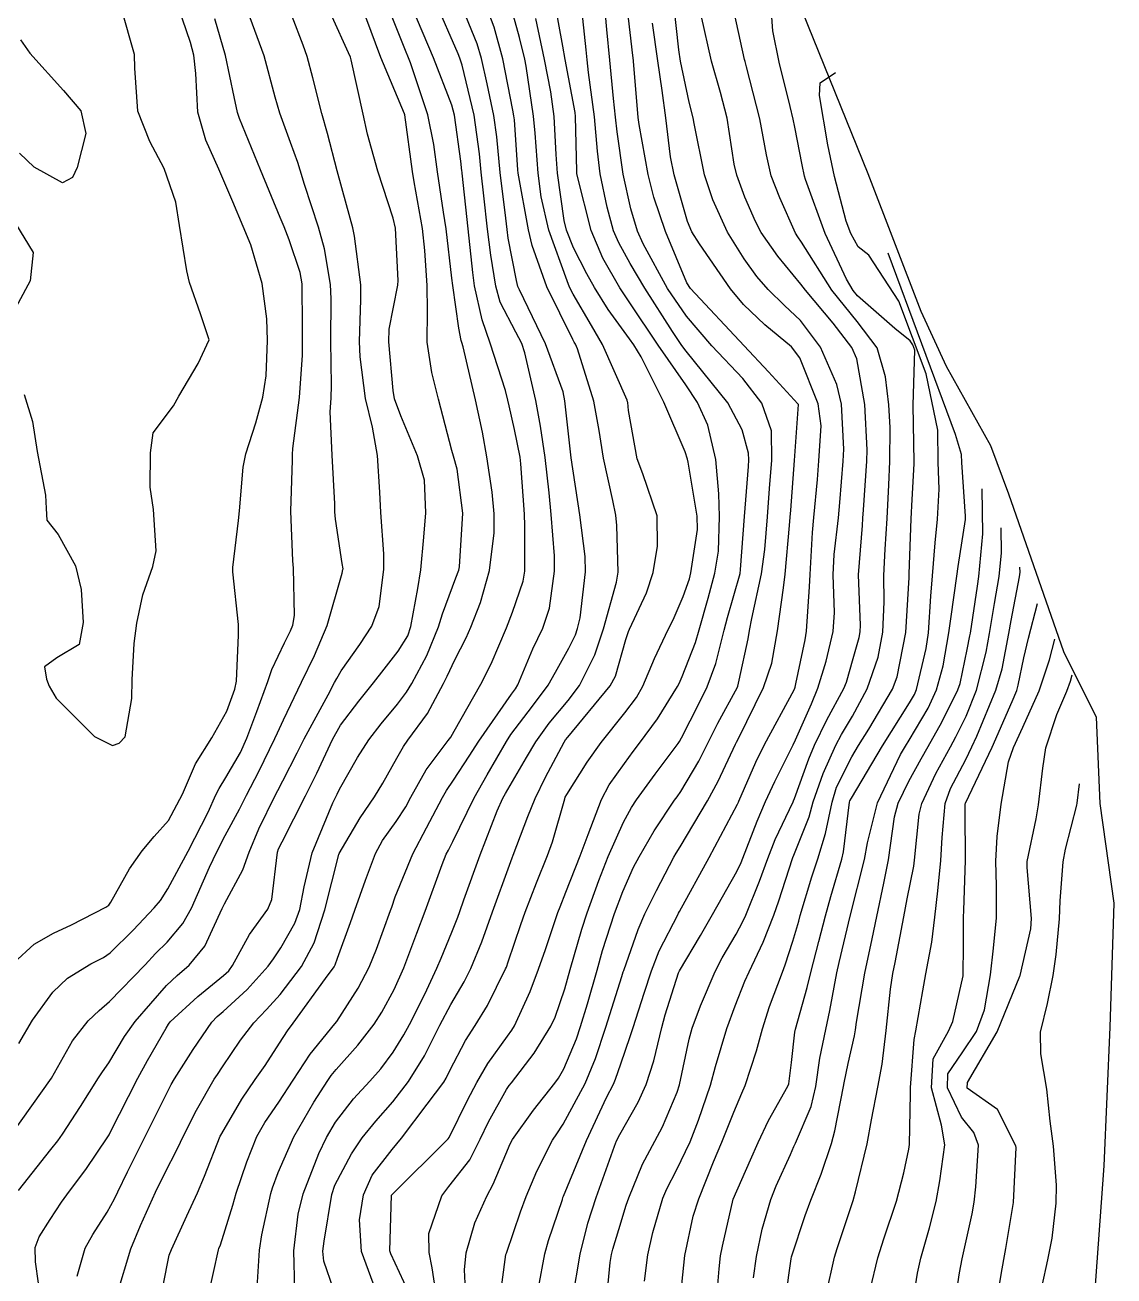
# Model space of a CAD drawing. Header units: metres. Extents: x 307586 to 320046, y 7427249 to 7434250.
# Drawn here: x 319609.24 to 319647.53, y 7427785.27 to 7427829.27 of the extents above; entities that cross this region are included whole.
import ezdxf

# ---------------------------------------------------------------- set-up
doc = ezdxf.new("R2010")
doc.units = ezdxf.units.M
doc.header["$MEASUREMENT"] = 0
for name, color, linetype in [('Area', 45, 'Continuous'), ('Curvas de Nivel 1m', 11, 'Continuous'), ('Curvas de Nivel 5m', 15, 'Continuous')]:
    doc.layers.add(name, color=color, linetype=linetype)

msp = doc.modelspace()

# ---------------------------------------------------------------- linework, layer by layer
at = {"layer": 'Area'}
msp.add_polyline3d([(319635.603, 7427832.135, 839.299), (319638.872, 7427824.052, 835.539), (319640.735, 7427819.207, 839.189), (319641.623, 7427817.268, 833.539), (319643.182, 7427814.476, 835.639), (319643.82, 7427812.78, 838.349), (319645.76, 7427807.233, 840.949), (319646.904, 7427804.925, 838.229), (319647.034, 7427801.885, 834.376), (319647.529, 7427798.389, 836.446), (319647.381, 7427794.028, 842.454), (319647.167, 7427789.143, 842.454), (319646.832, 7427784.463, 843.513), (319646.692, 7427782.812, 844.595), (319646.983, 7427777.854, 845.465), (319646.52, 7427771.998, 842.594), (319646.839, 7427764.172, 843.585), (319646.683, 7427761.267, 837.634), (319646.733, 7427753.46, 831.155), (319646.542, 7427741.915, 834.274), (319646.251, 7427727.187, 837.014), (319645.942, 7427720.443, 843.034), (319645.832, 7427704.07, 835.854)], dxfattribs=at)
at = {"layer": 'Curvas de Nivel 1m', "flags": 128}
for points, elevation in [([(319632.257, 7427784.17), (319632.436, 7427785.995), (319632.734, 7427787.381), (319632.927, 7427787.988), (319633.447, 7427789.281), (319633.743, 7427789.976), (319634.164, 7427791.035), (319634.441, 7427791.697), (319634.562, 7427791.966), (319634.964, 7427793.19), (319635.167, 7427793.96), (319635.417, 7427794.752), (319635.869, 7427795.954), (319635.966, 7427796.214), (319636.239, 7427797.048), (319636.443, 7427797.755), (319636.496, 7427797.948), (319636.902, 7427799.309), (319637.113, 7427799.942), (319637.386, 7427800.835), (319637.615, 7427801.937), (319637.778, 7427802.458), (319638.317, 7427803.525), (319638.551, 7427803.927), (319638.909, 7427804.501), (319639.737, 7427805.909), (319639.91, 7427806.346), (319640.207, 7427807.902), (319640.328, 7427809.836), (319640.33, 7427809.901), (319640.33, 7427809.964), (319640.397, 7427811.9), (319640.43, 7427812.585), (319640.503, 7427813.839), (319640.502, 7427813.899), (319640.463, 7427815.9), (319640.525, 7427817.833), (319640.454, 7427818.023), (319640.367, 7427818.161), (319639.819, 7427818.591), (319638.511, 7427819.749), (319638.358, 7427819.932), (319638.12, 7427820.332), (319637.378, 7427821.942), (319636.68, 7427823.831), (319636.647, 7427823.949), (319636.567, 7427824.354), (319636.302, 7427825.676), (319636.245, 7427825.955), (319636.139, 7427826.408), (319635.753, 7427827.963), (319635.531, 7427829.059), (319635.442, 7427830.369)], 823), ([(319608.841, 7427796.281), (319609.561, 7427796.943), (319610.239, 7427797.324), (319610.875, 7427797.622), (319612.085, 7427798.242), (319612.181, 7427798.314), (319612.255, 7427798.423), (319612.914, 7427799.586), (319613.355, 7427800.229), (319613.775, 7427800.728), (319614.284, 7427801.288), (319614.775, 7427802.213), (319615.23, 7427803.286), (319615.808, 7427804.198), (319616.332, 7427805.136), (319616.616, 7427805.911), (319616.669, 7427806.187), (319616.741, 7427807.812), (319616.742, 7427808.186), (319616.543, 7427810.037), (319616.541, 7427810.189), (319616.749, 7427811.847), (319616.78, 7427812.186), (319616.905, 7427813.716), (319617.002, 7427814.184), (319617.354, 7427815.281), (319617.597, 7427816.179), (319617.721, 7427816.931), (319617.769, 7427818.177), (319617.737, 7427818.941), (319617.575, 7427820.179), (319617.176, 7427821.534), (319616.912, 7427822.186), (319616.546, 7427823.053), (319616.049, 7427824.198), (319615.592, 7427825.224), (319615.309, 7427826.209), (319615.247, 7427827.567), (319615.174, 7427828.212), (319615.053, 7427828.649), (319614.63, 7427829.883)], 802), ([(319609.202, 7427816.279), (319609.498, 7427815.319), (319609.666, 7427814.272), (319609.959, 7427812.728), (319609.978, 7427812.267), (319609.999, 7427811.856), (319610.404, 7427811.348), (319611.013, 7427810.254), (319611.217, 7427809.419), (319611.282, 7427808.251), (319611.137, 7427807.476), (319610.354, 7427807.011), (319609.922, 7427806.694), (319609.994, 7427806.265), (319610.088, 7427806.011), (319610.336, 7427805.592), (319611.685, 7427804.246), (319612.318, 7427803.933), (319612.551, 7427804.006), (319612.755, 7427804.236), (319612.993, 7427805.577), (319613.002, 7427806.233), (319613.08, 7427807.515), (319613.167, 7427808.232), (319613.382, 7427809.231), (319613.728, 7427810.227), (319613.85, 7427810.774), (319613.753, 7427812.227), (319613.641, 7427813.012), (319613.655, 7427814.228), (319613.748, 7427814.929), (319614.459, 7427815.87), (319614.647, 7427816.217), (319615.326, 7427817.362), (319615.718, 7427818.202), (319615.408, 7427819.112), (319615.022, 7427820.212), (319614.926, 7427820.623), (319614.672, 7427822.218), (319614.545, 7427823.042), (319614.128, 7427824.224), (319613.627, 7427825.175), (319613.203, 7427826.234), (319613.095, 7427827.746), (319613.09, 7427828.235), (319612.629, 7427829.842)], 801), ([(319612.481, 7427784.628), (319612.964, 7427786.227), (319613.294, 7427787.043), (319613.823, 7427788.215), (319614.139, 7427788.859), (319614.601, 7427789.752), (319614.814, 7427790.203), (319615.263, 7427791.098), (319615.894, 7427792.193), (319616.003, 7427792.364), (319616.18, 7427792.633), (319616.811, 7427793.567), (319617.289, 7427794.179), (319617.734, 7427794.648), (319618.213, 7427795.177), (319618.954, 7427796.159), (319619.401, 7427796.987), (319619.776, 7427798.147), (319620.272, 7427800.096), (319620.282, 7427800.131), (319621.028, 7427801.39), (319621.521, 7427802.128), (319621.821, 7427802.604), (319622.313, 7427803.482), (319622.544, 7427803.894), (319622.701, 7427804.116), (319623.386, 7427805.056), (319623.956, 7427806.104), (319624.082, 7427806.367), (319624.356, 7427806.94), (319624.75, 7427807.711), (319624.918, 7427808.092), (319625.249, 7427808.955), (319625.57, 7427810.082), (319625.732, 7427811.406), (319625.733, 7427812.08), (319625.663, 7427812.842), (319625.481, 7427814.084), (319625.319, 7427814.954), (319625.079, 7427816.091), (319624.641, 7427817.947), (319624.594, 7427818.098), (319624.573, 7427818.178), (319624.498, 7427818.611), (319624.281, 7427820.102), (319624.248, 7427820.371), (319624.043, 7427822.105), (319623.958, 7427822.689), (319623.743, 7427824.108), (319623.614, 7427825.068), (319623.4, 7427826.112), (319622.79, 7427827.938), (319622.719, 7427828.119), (319622.615, 7427828.367), (319621.916, 7427830.127)], 808), ([(319614.09, 7427784.941), (319614.309, 7427786), (319614.383, 7427786.207), (319614.932, 7427787.391), (319615.297, 7427788.198), (319615.55, 7427788.785), (319616.105, 7427790.19), (319616.119, 7427790.225), (319616.154, 7427790.286), (319616.858, 7427791.491), (319617.326, 7427792.178), (319617.678, 7427792.677), (319618.192, 7427793.466), (319618.472, 7427793.892), (319618.662, 7427794.163), (319619.802, 7427795.73), (319620.106, 7427796.142), (319620.147, 7427796.218), (319620.228, 7427796.455), (319620.683, 7427797.699), (319620.837, 7427798.134), (319621.205, 7427799.189), (319621.56, 7427800.127), (319621.812, 7427800.591), (319622.284, 7427801.258), (319622.63, 7427801.776), (319622.81, 7427802.115), (319623.343, 7427803.074), (319624.122, 7427804.102), (319624.205, 7427804.22), (319624.326, 7427804.437), (319625.262, 7427806.086), (319625.631, 7427806.804), (319626.17, 7427808.073), (319626.378, 7427808.62), (319626.752, 7427809.704), (319626.809, 7427810.066), (319626.815, 7427811.659), (319626.796, 7427812.066), (319626.676, 7427813.831), (319626.648, 7427814.068), (319626.453, 7427815.044), (319626.261, 7427815.873), (319626.213, 7427816.074), (319626.133, 7427816.41), (319625.59, 7427818.084), (319625.31, 7427818.897), (319625.048, 7427820.092), (319624.984, 7427820.559), (319624.82, 7427822.096), (319624.609, 7427824.053), (319624.605, 7427824.099), (319624.6, 7427824.136), (319624.567, 7427824.482), (319624.338, 7427826.102), (319624.245, 7427826.446), (319623.597, 7427828.11), (319622.838, 7427829.911)], 809), ([(319617.399, 7427784.868), (319617.486, 7427786.176), (319617.568, 7427786.718), (319617.879, 7427788.173), (319617.936, 7427788.371), (319618.14, 7427788.91), (319618.693, 7427790.162), (319619.395, 7427791.381), (319619.881, 7427792.144), (319619.999, 7427792.319), (319620.179, 7427792.534), (319620.941, 7427793.384), (319621.517, 7427794.127), (319621.784, 7427794.548), (319622.215, 7427795.347), (319622.555, 7427796.115), (319623.018, 7427797.332), (319623.305, 7427798.104), (319623.908, 7427799.742), (319624.052, 7427800.102), (319624.124, 7427800.251), (319624.277, 7427800.551), (319625.033, 7427802.089), (319625.485, 7427802.903), (319626.164, 7427804.072), (319626.325, 7427804.32), (319627.084, 7427805.314), (319627.632, 7427806.057), (319627.897, 7427806.507), (319628.363, 7427807.357), (319628.592, 7427807.825), (319628.67, 7427808.046), (319628.755, 7427808.422), (319628.942, 7427810.042), (319628.936, 7427810.579), (319628.746, 7427812.045), (319628.443, 7427814.05), (319628.225, 7427816.052), (319628.158, 7427816.363), (319627.545, 7427818.059), (319626.621, 7427819.96), (319626.567, 7427820.069), (319626.515, 7427820.28), (319626.232, 7427821.777), (319626.192, 7427822.075), (319626.143, 7427822.472), (319625.944, 7427824.079), (319625.826, 7427825.331), (319625.725, 7427826.083), (319625.484, 7427827.203), (319625.29, 7427828.09), (319625.137, 7427828.611), (319624.63, 7427829.835)], 811), ([(319618.73, 7427784.801), (319618.696, 7427786.161), (319618.839, 7427787.443), (319619.019, 7427788.157), (319619.573, 7427789.574), (319619.843, 7427790.145), (319620.158, 7427790.676), (319620.794, 7427791.506), (319621.358, 7427792.128), (319621.745, 7427792.558), (319622.188, 7427793.148), (319622.563, 7427793.749), (319622.755, 7427794.112), (319623.291, 7427795.181), (319623.722, 7427796.098), (319623.871, 7427796.453), (319624.242, 7427797.368), (319624.452, 7427797.886), (319624.528, 7427798.087), (319624.673, 7427798.502), (319625.241, 7427800.085), (319625.838, 7427801.627), (319626.042, 7427802.074), (319626.132, 7427802.236), (319626.3, 7427802.525), (319626.869, 7427803.51), (319627.197, 7427804.061), (319627.669, 7427804.717), (319628.338, 7427805.514), (319628.73, 7427806.044), (319629.272, 7427807.123), (319629.574, 7427808.032), (319630.041, 7427809.677), (319630.09, 7427810.025), (319630.046, 7427811.662), (319630.01, 7427812.026), (319629.906, 7427812.542), (319629.574, 7427814.033), (319629.429, 7427815.012), (319629.244, 7427816.038), (319628.66, 7427817.878), (319628.589, 7427818.049), (319628.553, 7427818.109), (319628.495, 7427818.212), (319627.591, 7427820.059), (319627.074, 7427821.518), (319626.94, 7427822.066), (319626.573, 7427824.06), (319626.564, 7427824.176), (319626.445, 7427825.935), (319626.428, 7427826.072), (319626.389, 7427826.27), (319626.034, 7427828.079), (319625.731, 7427829.191), (319625.389, 7427830.089)], 812), ([(319620.09, 7427784.807), (319619.749, 7427785.795), (319619.714, 7427786.146), (319619.754, 7427786.499), (319620.028, 7427788.142), (319620.136, 7427788.468), (319620.713, 7427789.569), (319621.097, 7427790.131), (319621.572, 7427790.712), (319622.166, 7427791.394), (319622.728, 7427792.112), (319623.281, 7427793.009), (319623.827, 7427794.096), (319624.21, 7427794.819), (319624.684, 7427795.62), (319624.919, 7427796.083), (319625.296, 7427797.021), (319625.68, 7427798.076), (319626.269, 7427799.719), (319626.366, 7427799.975), (319626.403, 7427800.069), (319626.919, 7427801.431), (319627.173, 7427802.061), (319627.544, 7427802.818), (319628.191, 7427804.051), (319628.243, 7427804.132), (319628.325, 7427804.228), (319629.813, 7427806.028), (319630, 7427806.373), (319630.367, 7427807.654), (319630.457, 7427807.934), (319630.493, 7427808.019), (319631.096, 7427809.303), (319631.325, 7427810.011), (319631.476, 7427810.936), (319631.47, 7427812.009), (319630.968, 7427813.482), (319630.766, 7427814.017), (319630.46, 7427815.713), (319630.434, 7427815.992), (319630.428, 7427816.021), (319630.412, 7427816.073), (319629.542, 7427818.034), (319629.162, 7427818.702), (319628.51, 7427819.798), (319628.386, 7427820.051), (319628.299, 7427820.269), (319627.658, 7427822.059), (319627.383, 7427823.229), (319627.279, 7427824.063), (319627.171, 7427825.47), (319627.12, 7427826.065), (319626.857, 7427827.82), (319626.809, 7427828.068), (319626.621, 7427828.831), (319626.355, 7427829.798)], 813), ([(319623.774, 7427784.095), (319623.558, 7427785.558), (319623.445, 7427786.1), (319623.442, 7427786.771), (319623.896, 7427788.094), (319624.136, 7427788.421), (319624.874, 7427789.355), (319625.248, 7427790.079), (319625.537, 7427790.698), (319626.171, 7427791.831), (319626.267, 7427791.974), (319626.34, 7427792.068), (319627.144, 7427793.105), (319627.73, 7427794.055), (319627.88, 7427794.38), (319628.216, 7427795.376), (319628.411, 7427796.047), (319628.814, 7427797.472), (319629, 7427798.039), (319629.414, 7427799.183), (319629.747, 7427800.028), (319630.285, 7427801.232), (319630.56, 7427801.748), (319630.74, 7427802.016), (319631.396, 7427802.92), (319632.201, 7427804.001), (319632.253, 7427804.072), (319632.325, 7427804.199), (319632.935, 7427805.396), (319633.229, 7427805.991), (319633.531, 7427806.813), (319633.824, 7427807.985), (319633.935, 7427808.427), (319634.382, 7427809.98), (319634.394, 7427810.116), (319634.539, 7427811.978), (319634.675, 7427813.741), (319634.692, 7427813.976), (319634.679, 7427814.21), (319634.453, 7427815.031), (319633.954, 7427815.985), (319632.49, 7427817.796), (319632.336, 7427818.002), (319632.01, 7427818.492), (319631.035, 7427820.015), (319630.522, 7427820.884), (319630.113, 7427821.61), (319629.931, 7427822.029), (319629.712, 7427822.866), (319629.465, 7427824.036), (319629.364, 7427824.831), (319629.261, 7427826.04), (319629.055, 7427827.595), (319629, 7427828.044), (319628.964, 7427828.393), (319628.792, 7427830.048)], 816), ([(319624.76, 7427784.083), (319624.695, 7427785.486), (319624.747, 7427786.084), (319625.058, 7427787.142), (319625.479, 7427788.077), (319625.705, 7427788.506), (319626.148, 7427789.551), (319626.296, 7427789.924), (319626.374, 7427790.068), (319627.116, 7427791.108), (319627.87, 7427792.053), (319627.998, 7427792.229), (319628.181, 7427792.557), (319628.626, 7427793.614), (319628.774, 7427794.041), (319629.015, 7427794.842), (319629.351, 7427796.033), (319629.549, 7427796.714), (319629.97, 7427798.024), (319630.261, 7427798.796), (319630.638, 7427799.647), (319630.829, 7427800.014), (319631.365, 7427800.926), (319632.081, 7427802.002), (319632.17, 7427802.126), (319632.298, 7427802.312), (319632.927, 7427803.377), (319633.239, 7427803.991), (319633.603, 7427804.715), (319634.286, 7427805.981), (319634.304, 7427806.02), (319634.347, 7427806.226), (319634.665, 7427807.679), (319634.718, 7427807.975), (319634.8, 7427808.396), (319635.139, 7427809.969), (319635.256, 7427810.822), (319635.344, 7427811.966), (319635.422, 7427812.971), (319635.496, 7427813.964), (319635.486, 7427814.997), (319635.149, 7427815.97), (319634.476, 7427816.832), (319633.393, 7427817.991), (319632.503, 7427819.024), (319631.832, 7427820.007), (319630.976, 7427821.568), (319630.779, 7427822.018), (319630.545, 7427822.8), (319630.272, 7427824.024), (319630.059, 7427825.509), (319630.003, 7427826.029), (319629.935, 7427826.687), (319629.804, 7427828.032), (319629.698, 7427829.108), (319629.612, 7427830.035)], 817), ([(319625.907, 7427784.249), (319626.099, 7427785.67), (319626.148, 7427786.024), (319626.163, 7427786.069), (319626.662, 7427787.527), (319626.857, 7427788.063), (319627.239, 7427788.962), (319627.791, 7427790.054), (319627.935, 7427790.273), (319628.159, 7427790.612), (319628.929, 7427792.039), (319629.3, 7427792.919), (319629.667, 7427794.028), (319630.221, 7427795.809), (319630.275, 7427795.967), (319630.29, 7427796.019), (319630.796, 7427797.463), (319631.033, 7427798.012), (319631.441, 7427798.828), (319632.055, 7427800.002), (319632.135, 7427800.141), (319632.277, 7427800.367), (319633.241, 7427801.986), (319633.612, 7427802.672), (319634.223, 7427803.981), (319634.257, 7427804.047), (319634.325, 7427804.176), (319635.208, 7427805.967), (319635.493, 7427806.826), (319635.702, 7427807.96), (319635.905, 7427809.474), (319635.964, 7427809.956), (319636.124, 7427811.669), (319636.146, 7427811.954), (319636.165, 7427812.205), (319636.298, 7427813.952), (319636.434, 7427815.922), (319636.417, 7427815.951), (319635.379, 7427817.067), (319634.52, 7427817.98), (319632.642, 7427819.999), (319632.515, 7427820.199), (319631.754, 7427822.008), (319631.345, 7427823.218), (319631.148, 7427824.014), (319630.83, 7427825.768), (319630.798, 7427826.018), (319630.639, 7427827.993), (319630.638, 7427828.02), (319630.615, 7427828.199), (319630.427, 7427829.819)], 818), ([(319631.02, 7427785.085), (319631.133, 7427786.01), (319631.316, 7427786.807), (319631.667, 7427788.005), (319631.803, 7427788.337), (319632.143, 7427788.995), (319632.621, 7427789.993), (319632.92, 7427790.748), (319633.337, 7427791.983), (319633.522, 7427792.641), (319633.916, 7427793.974), (319634.211, 7427794.776), (319634.55, 7427795.636), (319634.698, 7427795.965), (319635.192, 7427797.007), (319635.566, 7427797.957), (319635.744, 7427798.469), (319636.221, 7427799.951), (319636.236, 7427799.987), (319636.274, 7427800.075), (319636.806, 7427801.426), (319636.957, 7427801.943), (319637.298, 7427802.95), (319637.754, 7427803.936), (319637.95, 7427804.311), (319638.333, 7427804.962), (319638.845, 7427805.922), (319639.236, 7427807.04), (319639.406, 7427807.915), (319639.449, 7427808.98), (319639.438, 7427809.914), (319639.487, 7427810.834), (319639.553, 7427811.913), (319639.616, 7427813.093), (319639.653, 7427813.912), (319639.661, 7427815.118), (319639.608, 7427815.913), (319639.499, 7427816.893), (319639.207, 7427817.919), (319638.502, 7427818.844), (319637.605, 7427819.939), (319636.538, 7427821.628), (319636.41, 7427821.821), (319636.326, 7427821.953), (319635.777, 7427823.187), (319635.48, 7427823.966), (319635.31, 7427824.708), (319635.082, 7427825.973), (319634.61, 7427827.797), (319634.555, 7427827.981), (319634.535, 7427828.06), (319634.11, 7427829.985)], 822), ([(319608.785, 7427790.281), (319610.173, 7427792.235), (319610.907, 7427793.538), (319611.458, 7427794.247), (319611.846, 7427794.605), (319612.21, 7427794.926), (319613.458, 7427796.221), (319613.829, 7427796.615), (319614.235, 7427797.013), (319614.792, 7427797.664), (319615.091, 7427798.207), (319615.722, 7427799.653), (319615.985, 7427800.194), (319616.279, 7427800.76), (319616.78, 7427801.694), (319617.03, 7427802.183), (319617.465, 7427803.019), (319618.023, 7427804.173), (319618.117, 7427804.38), (319618.33, 7427804.836), (319618.964, 7427806.161), (319619.412, 7427807.099), (319619.862, 7427808.148), (319620.391, 7427809.988), (319620.418, 7427810.114), (319620.421, 7427810.14), (319620.395, 7427810.328), (319620.152, 7427811.885), (319620.134, 7427812.144), (319620.128, 7427812.433), (319620.036, 7427814.146), (319619.97, 7427815.66), (319619.998, 7427816.147), (319620.019, 7427816.598), (319619.995, 7427818.147), (319619.999, 7427819.639), (319619.976, 7427820.148), (319619.771, 7427821.397), (319619.561, 7427822.155), (319619.063, 7427823.655), (319618.917, 7427824.165), (319618.835, 7427824.435), (319618.573, 7427825.141), (319618.193, 7427826.174), (319618.038, 7427826.728), (319617.644, 7427828.18), (319617.069, 7427829.745)], 804), ([(319609.021, 7427793.447), (319609.504, 7427794.27), (319610.213, 7427795.25), (319610.729, 7427795.743), (319611.556, 7427796.247), (319611.999, 7427796.469), (319612.229, 7427796.64), (319613.037, 7427797.432), (319613.779, 7427798.225), (319613.996, 7427798.482), (319614.26, 7427798.889), (319614.97, 7427800.21), (319615.677, 7427801.59), (319615.953, 7427802.195), (319616.068, 7427802.422), (319616.302, 7427802.8), (319616.818, 7427803.682), (319617.037, 7427804.183), (319617.391, 7427805.121), (319617.773, 7427806.176), (319617.922, 7427806.602), (319618.364, 7427807.542), (319618.57, 7427807.967), (319618.651, 7427808.166), (319618.716, 7427808.505), (319618.673, 7427810.166), (319618.659, 7427810.429), (319618.586, 7427812.167), (319618.642, 7427813.965), (319618.638, 7427814.167), (319618.65, 7427814.372), (319618.887, 7427816.164), (319618.996, 7427817.652), (319619, 7427818.162), (319618.999, 7427818.664), (319618.98, 7427820.163), (319618.915, 7427820.562), (319618.528, 7427821.717), (319618.349, 7427822.172), (319618.21, 7427822.502), (319617.522, 7427824.18), (319616.783, 7427825.985), (319616.714, 7427826.189), (319616.591, 7427826.748), (319616.283, 7427828.195), (319615.916, 7427829.491)], 803), ([(319609.818, 7427784.264), (319609.602, 7427785.771), (319609.593, 7427786.268), (319609.73, 7427786.644), (319610.118, 7427787.256), (319610.521, 7427787.863), (319610.802, 7427788.253), (319611.374, 7427789.014), (319612.152, 7427790.168), (319612.194, 7427790.239), (319612.23, 7427790.315), (319613.21, 7427792.224), (319613.55, 7427792.852), (319614.2, 7427793.992), (319614.281, 7427794.13), (319614.347, 7427794.209), (319615.31, 7427795.101), (319616.219, 7427795.843), (319616.404, 7427796.006), (319616.539, 7427796.187), (319617.137, 7427797.284), (319617.775, 7427798.175), (319617.922, 7427798.508), (319618.117, 7427800.172), (319618.155, 7427800.291), (319618.277, 7427800.54), (319619.101, 7427802.158), (319619.496, 7427802.961), (319620.046, 7427804.144), (319620.328, 7427804.64), (319620.979, 7427805.491), (319621.49, 7427806.129), (319621.866, 7427806.609), (319622.36, 7427807.249), (319622.697, 7427807.787), (319622.81, 7427808.116), (319623.051, 7427809.449), (319623.156, 7427810.112), (319623.264, 7427811.252), (319623.331, 7427812.111), (319623.28, 7427813.262), (319623.043, 7427814.114), (319622.457, 7427815.521), (319622.233, 7427816.122), (319622.18, 7427816.41), (319622.025, 7427818.125), (319622.046, 7427818.576), (319622.343, 7427820.122), (319622.355, 7427820.281), (319622.261, 7427822.123), (319622.184, 7427822.478), (319621.645, 7427824.129), (319621.284, 7427825.425), (319621.123, 7427826.135), (319620.708, 7427828.043), (319620.677, 7427828.139), (319620.614, 7427828.294), (319620.039, 7427829.56)], 806), ([(319611.073, 7427785.271), (319611.348, 7427786.248), (319611.619, 7427786.736), (319612.122, 7427787.517), (319612.379, 7427787.986), (319612.496, 7427788.235), (319612.84, 7427788.93), (319613.486, 7427790.22), (319614.167, 7427791.589), (319614.377, 7427792.002), (319614.495, 7427792.207), (319615.148, 7427793.241), (319615.803, 7427794.194), (319615.997, 7427794.4), (319616.207, 7427794.578), (319617.052, 7427795.344), (319617.788, 7427796.174), (319617.97, 7427796.429), (319618.233, 7427796.816), (319618.726, 7427797.683), (319618.897, 7427798.16), (319619.059, 7427798.956), (319619.334, 7427800.154), (319620.058, 7427801.911), (319620.173, 7427802.142), (319620.213, 7427802.222), (319620.297, 7427802.392), (319620.934, 7427803.513), (319621.327, 7427804.13), (319621.758, 7427804.697), (319622.336, 7427805.381), (319622.652, 7427805.805), (319622.844, 7427806.115), (319623.368, 7427807.1), (319623.777, 7427808.106), (319623.919, 7427808.563), (319624.39, 7427809.826), (319624.487, 7427810.099), (319624.511, 7427810.215), (319624.631, 7427812.097), (319624.436, 7427813.651), (319624.305, 7427814.101), (319624.243, 7427814.304), (319623.772, 7427816.107), (319623.537, 7427817.049), (319623.381, 7427818.111), (319623.394, 7427819.221), (319623.376, 7427820.111), (319623.298, 7427821.339), (319623.212, 7427822.113), (319622.923, 7427823.751), (319622.863, 7427824.117), (319622.594, 7427826.109), (319622.583, 7427826.142), (319621.752, 7427828.129), (319621.218, 7427829.543)], 807), ([(319621.639, 7427784.573), (319621.074, 7427786.13), (319620.999, 7427787.252), (319621.142, 7427788.13), (319621.444, 7427788.823), (319622.149, 7427789.724), (319622.478, 7427790.115), (319623.383, 7427791.319), (319623.962, 7427792.093), (319624.042, 7427792.225), (319624.179, 7427792.502), (319624.727, 7427793.552), (319625.063, 7427794.081), (319625.503, 7427794.784), (319626.137, 7427796.071), (319626.163, 7427796.131), (319626.227, 7427796.319), (319626.676, 7427797.637), (319626.824, 7427798.064), (319627.221, 7427799.102), (319627.612, 7427800.057), (319627.788, 7427800.545), (319628.216, 7427802.051), (319628.237, 7427802.108), (319628.295, 7427802.209), (319629.007, 7427803.345), (319629.501, 7427804.032), (319630.334, 7427805.081), (319630.741, 7427805.613), (319630.963, 7427806.014), (319631.377, 7427806.99), (319631.856, 7427808.005), (319632.028, 7427808.352), (319632.385, 7427809.169), (319632.599, 7427809.789), (319632.649, 7427809.997), (319632.881, 7427811.522), (319632.875, 7427811.995), (319632.551, 7427813.889), (319632.528, 7427813.999), (319632.446, 7427814.263), (319631.702, 7427816.008), (319630.907, 7427817.596), (319630.647, 7427818.018), (319630.495, 7427818.232), (319629.741, 7427819.267), (319629.26, 7427820.039), (319628.991, 7427820.516), (319628.527, 7427821.433), (319628.281, 7427822.053), (319628.2, 7427822.392), (319627.967, 7427824.056), (319627.911, 7427824.715), (319627.844, 7427826.057), (319627.733, 7427826.922), (319627.508, 7427828.061), (319627.198, 7427829.493)], 814), ([(319627.293, 7427784.856), (319627.52, 7427786.056), (319627.648, 7427786.516), (319628.132, 7427787.966), (319628.15, 7427788.033), (319628.158, 7427788.05), (319628.167, 7427788.083), (319628.985, 7427790.038), (319629.689, 7427791.548), (319629.932, 7427792.024), (319630.001, 7427792.197), (319630.184, 7427792.729), (319630.516, 7427793.699), (319630.617, 7427794.016), (319631.008, 7427795.219), (319631.268, 7427796.01), (319631.536, 7427796.704), (319632.207, 7427798), (319632.221, 7427798.033), (319632.254, 7427798.089), (319633.293, 7427799.985), (319634.292, 7427801.864), (319634.326, 7427801.936), (319634.338, 7427801.97), (319634.937, 7427803.347), (319635.239, 7427803.966), (319636.278, 7427805.887), (319636.31, 7427805.951), (319636.318, 7427805.975), (319636.345, 7427806.093), (319636.667, 7427807.649), (319636.714, 7427807.947), (319636.827, 7427809.508), (319636.842, 7427809.946), (319636.932, 7427811.42), (319636.981, 7427811.944), (319637.1, 7427813.279), (319637.154, 7427813.943), (319637.228, 7427815.17), (319637.129, 7427815.943), (319636.487, 7427817.567), (319636.189, 7427817.955), (319635.253, 7427818.721), (319634.507, 7427819.437), (319634.05, 7427819.985), (319632.955, 7427821.569), (319632.691, 7427821.998), (319632.538, 7427822.36), (319632.066, 7427824.005), (319631.939, 7427824.636), (319631.767, 7427826.008), (319631.642, 7427826.964), (319631.484, 7427828.011), (319631.301, 7427829.338)], 819), ([(319629.655, 7427784.026), (319629.817, 7427785.741), (319629.863, 7427786.024), (319629.91, 7427786.219), (319630.116, 7427786.902), (319630.381, 7427787.766), (319630.467, 7427788.017), (319630.956, 7427789.201), (319631.383, 7427790.008), (319631.651, 7427790.512), (319632.17, 7427791.732), (319632.252, 7427791.999), (319632.588, 7427793.604), (319632.697, 7427793.993), (319632.991, 7427794.768), (319633.502, 7427795.981), (319633.749, 7427796.458), (319634.243, 7427797.295), (319634.477, 7427797.74), (319634.58, 7427797.967), (319635.068, 7427799.159), (319635.36, 7427799.959), (319635.616, 7427800.62), (319636.247, 7427801.95), (319636.26, 7427801.984), (319636.295, 7427802.064), (319636.798, 7427803.463), (319636.997, 7427803.943), (319637.434, 7427804.837), (319638.029, 7427805.933), (319638.125, 7427806.153), (319638.359, 7427806.991), (319638.568, 7427807.729), (319638.604, 7427807.927), (319638.612, 7427808.163), (319638.549, 7427809.928), (319638.682, 7427811.663), (319638.702, 7427811.926), (319638.722, 7427812.221), (319638.836, 7427813.924), (319638.851, 7427814.328), (319638.764, 7427815.925), (319638.487, 7427817.533), (319638.309, 7427817.932), (319637.654, 7427818.786), (319636.679, 7427819.948), (319636.516, 7427820.151), (319635.707, 7427821.139), (319635.121, 7427821.971), (319634.919, 7427822.354), (319634.552, 7427823.22), (319634.269, 7427823.983), (319634.177, 7427824.373), (319633.929, 7427825.987), (319633.694, 7427826.892), (319633.379, 7427827.992), (319633.013, 7427829.613)], 821), ([(319609.079, 7427828.744), (319609.412, 7427828.278), (319610.594, 7427826.97), (319611.206, 7427826.254), (319611.373, 7427825.454), (319611.077, 7427824.255), (319610.908, 7427823.906), (319610.555, 7427823.721), (319609.559, 7427824.275), (319609.041, 7427824.757)], 801), ([(319633.514, 7427783.979), (319633.641, 7427785.52), (319633.697, 7427785.976), (319633.764, 7427786.319), (319634.133, 7427787.97), (319634.749, 7427789.362), (319635.012, 7427789.961), (319635.381, 7427790.737), (319636.058, 7427791.951), (319636.091, 7427792.034), (319636.185, 7427792.783), (319636.304, 7427793.846), (319636.326, 7427793.949), (319636.742, 7427795.42), (319636.874, 7427795.943), (319637.146, 7427797.034), (319637.386, 7427797.939), (319637.575, 7427798.622), (319637.96, 7427799.933), (319638.016, 7427800.193), (319638.232, 7427801.931), (319638.245, 7427801.979), (319638.295, 7427802.072), (319639.392, 7427803.914), (319640.338, 7427805.428), (319640.514, 7427805.726), (319640.586, 7427805.898), (319640.924, 7427807.335), (319641.003, 7427807.894), (319641.091, 7427809.187), (319641.144, 7427809.892), (319641.243, 7427811.059), (319641.326, 7427811.891), (319641.378, 7427812.946), (319641.351, 7427813.891), (319641.33, 7427815.015), (319640.93, 7427816.999), (319639.961, 7427819.561), (319638.908, 7427821.175), (319638.536, 7427821.47), (319638.272, 7427821.933), (319638.115, 7427822.366), (319637.697, 7427823.939), (319637.463, 7427825.052), (319637.174, 7427826.794), (319637.195, 7427827.231), (319637.733, 7427827.6)], 824), ([(319608.907, 7427822.284), (319609.521, 7427821.273), (319609.421, 7427820.276), (319608.495, 7427818.543)], 801), ([(319635.941, 7427784.095), (319636.096, 7427785.303), (319636.178, 7427785.873), (319636.194, 7427785.949), (319636.666, 7427787.403), (319636.874, 7427787.943), (319637.233, 7427788.848), (319637.598, 7427789.936), (319637.713, 7427790.379), (319638.016, 7427791.932), (319638.041, 7427792.066), (319638.185, 7427792.74), (319638.409, 7427793.718), (319638.442, 7427793.926), (319638.474, 7427794.194), (319638.768, 7427795.922), (319639.031, 7427797.128), (319639.194, 7427797.916), (319639.438, 7427799.086), (319639.601, 7427799.91), (319639.814, 7427801.425), (319639.94, 7427801.905), (319640.311, 7427802.673), (319640.753, 7427803.461), (319640.995, 7427803.893), (319641.475, 7427804.745), (319642.038, 7427805.883), (319642.115, 7427806.114), (319642.364, 7427807.302), (319642.464, 7427807.787), (319642.479, 7427807.879), (319642.731, 7427809.535), (319642.782, 7427809.876), (319642.913, 7427811.378), (319642.893, 7427812.96)], 826), ([(319637.408, 7427784.618), (319637.707, 7427785.934), (319637.797, 7427786.243), (319638.122, 7427787.219), (319638.303, 7427787.755), (319638.357, 7427787.927), (319638.442, 7427788.231), (319638.852, 7427789.92), (319639.003, 7427790.759), (319639.22, 7427791.914), (319639.376, 7427792.721), (319639.524, 7427793.91), (319639.67, 7427795.361), (319639.752, 7427795.907), (319639.832, 7427796.303), (319640.135, 7427797.902), (319640.259, 7427798.535), (319640.487, 7427799.682), (319640.518, 7427799.898), (319640.678, 7427801.516), (319640.771, 7427801.895), (319641.264, 7427802.939), (319641.783, 7427803.885), (319641.972, 7427804.238), (319642.334, 7427804.956), (319642.693, 7427805.876), (319643.03, 7427807.207), (319643.15, 7427807.872), (319643.328, 7427808.926), (319643.489, 7427809.869), (319643.571, 7427810.703), (319643.563, 7427811.58)], 827), ([(319638.954, 7427784.779), (319639.228, 7427785.913), (319639.441, 7427786.582), (319639.879, 7427787.904), (319640.143, 7427788.897), (319640.315, 7427789.735), (319640.337, 7427789.898), (319640.374, 7427791.694), (319640.371, 7427791.898), (319640.503, 7427793.592), (319640.56, 7427793.896), (319640.805, 7427795.306), (319640.915, 7427795.893), (319641.123, 7427797.008), (319641.227, 7427797.89), (319641.335, 7427798.816), (319641.44, 7427799.888), (319641.482, 7427800.691), (319641.597, 7427801.887), (319641.781, 7427802.413), (319642.318, 7427803.434), (319642.535, 7427803.877), (319642.708, 7427804.257), (319643.375, 7427805.87), (319643.593, 7427806.628), (319643.827, 7427807.865), (319643.913, 7427808.33), (319644.208, 7427809.862), (319644.227, 7427810.03), (319644.223, 7427810.2)], 828), ([(319640.389, 7427783.897), (319640.623, 7427785.37), (319640.739, 7427785.894), (319641.043, 7427786.967), (319641.272, 7427787.889), (319641.405, 7427788.623), (319641.577, 7427789.886), (319641.467, 7427790.58), (319641.111, 7427791.891), (319641.166, 7427792.913), (319641.708, 7427793.885), (319641.866, 7427794.224), (319642.222, 7427795.828), (319642.228, 7427795.88), (319642.238, 7427796.88), (319642.243, 7427797.88), (319642.255, 7427798.135), (319642.312, 7427799.879), (319642.299, 7427801.63), (319642.294, 7427801.88), (319642.303, 7427801.903), (319643.241, 7427803.866), (319643.954, 7427805.479), (319644.109, 7427805.862), (319644.161, 7427806.047), (319644.36, 7427807.009), (319644.527, 7427807.701), (319644.843, 7427808.92)], 829), ([(319643.33, 7427783.861), (319643.561, 7427785.322), (319643.655, 7427785.857), (319643.732, 7427786.233), (319643.991, 7427787.852), (319644.087, 7427789.786), (319644.078, 7427789.851), (319643.433, 7427791.122), (319642.372, 7427791.877), (319642.375, 7427792.077), (319643.422, 7427793.862), (319644.223, 7427795.814), (319644.232, 7427795.841), (319644.611, 7427797.482), (319644.632, 7427797.846), (319644.475, 7427799.644), (319644.48, 7427799.848), (319644.791, 7427801.35), (319644.877, 7427801.844), (319645.025, 7427803.134), (319645.138, 7427803.842), (319645.521, 7427805.025), (319645.87, 7427805.837), (319645.998, 7427806.186), (319646.063, 7427806.42)], 831), ([(319645.006, 7427784.929), (319645.2, 7427785.839), (319645.351, 7427786.601), (319645.493, 7427787.836), (319645.513, 7427788.462), (319645.404, 7427789.837), (319645.285, 7427790.72), (319645.165, 7427791.84), (319644.957, 7427793.08), (319644.948, 7427793.843), (319645.196, 7427794.857), (319645.393, 7427795.838), (319645.492, 7427796.579), (319645.614, 7427797.836), (319645.633, 7427798.463), (319645.738, 7427799.835), (319645.825, 7427800.289), (319646.219, 7427801.831), (319646.231, 7427801.904), (319646.313, 7427802.58)], 832)]:
    msp.add_lwpolyline(points, dxfattribs=dict(at, elevation=elevation))
at = {"layer": 'Curvas de Nivel 5m', "flags": 128}
for points, elevation in [([(319615.687, 7427784.594), (319616.044, 7427786.191), (319616.056, 7427786.238), (319616.106, 7427786.366), (319616.545, 7427787.767), (319616.668, 7427788.185), (319617.035, 7427789.29), (319617.391, 7427790.178), (319617.666, 7427790.666), (319618.165, 7427791.39), (319618.669, 7427792.163), (319619.27, 7427793.07), (319620.135, 7427794.141), (319620.204, 7427794.228), (319620.949, 7427795.399), (319621.339, 7427796.129), (319621.598, 7427796.761), (319622.09, 7427798.122), (319622.133, 7427798.243), (319622.258, 7427798.608), (319622.87, 7427800.114), (319623.355, 7427801.037), (319623.914, 7427802.104), (319624.053, 7427802.346), (319624.302, 7427802.705), (319624.856, 7427803.551), (319625.199, 7427804.087), (319626.34, 7427805.731), (319626.486, 7427805.924), (319626.572, 7427806.068), (319627.098, 7427807.326), (319627.446, 7427808.059), (319627.682, 7427808.755), (319627.859, 7427810.055), (319627.855, 7427810.599), (319627.739, 7427812.057), (319627.67, 7427812.811), (319627.524, 7427814.059), (319627.359, 7427815.156), (319627.201, 7427816.063), (319626.817, 7427817.738), (319626.704, 7427818.068), (319626.497, 7427818.466), (319625.95, 7427819.521), (319625.79, 7427820.081), (319625.618, 7427821.178), (319625.505, 7427822.085), (319625.372, 7427823.266), (319625.273, 7427824.089), (319625.214, 7427824.735), (319625.026, 7427826.093), (319624.609, 7427827.861), (319624.528, 7427828.101), (319624.466, 7427828.25), (319623.664, 7427830.11)], 810), ([(319622.713, 7427784.735), (319622.102, 7427786.05), (319622.074, 7427786.12), (319622.068, 7427786.156), (319622.122, 7427788.12), (319624.112, 7427790.091), (319624.153, 7427790.145), (319624.8, 7427791.45), (319625.123, 7427792.081), (319625.512, 7427792.747), (319626.198, 7427793.709), (319626.352, 7427793.917), (319626.444, 7427794.068), (319627.003, 7427795.275), (319627.297, 7427796.059), (319627.536, 7427796.755), (319627.978, 7427798.053), (319628.054, 7427798.253), (319628.26, 7427798.769), (319628.753, 7427800.043), (319629.042, 7427800.8), (319629.506, 7427802.032), (319629.783, 7427802.546), (319630.312, 7427803.3), (319630.62, 7427803.716), (319630.845, 7427804.015), (319631.476, 7427804.864), (319632.185, 7427806.002), (319632.241, 7427806.104), (319632.348, 7427806.352), (319632.809, 7427807.553), (319632.944, 7427807.994), (319633.265, 7427809.11), (319633.497, 7427809.989), (319633.622, 7427810.766), (319633.663, 7427811.988), (319633.632, 7427812.781), (319633.535, 7427813.989), (319633.249, 7427815.198), (319632.886, 7427815.996), (319632.472, 7427816.615), (319631.499, 7427818.01), (319630.508, 7427819.496), (319630.297, 7427819.81), (319630.157, 7427820.025), (319629.558, 7427821.07), (319629.141, 7427822.041), (319628.666, 7427823.944), (319628.646, 7427824.049), (319628.637, 7427824.123), (319628.599, 7427826.05), (319628.585, 7427826.196), (319628.231, 7427828.054), (319628.148, 7427828.524), (319627.862, 7427830.058)], 815), ([(319628.49, 7427784.447), (319628.763, 7427786.04), (319629.032, 7427787.124), (319629.319, 7427788.032), (319629.961, 7427789.833), (319630.037, 7427790.022), (319630.155, 7427790.25), (319630.793, 7427791.387), (319631.082, 7427792.011), (319631.352, 7427792.842), (319631.632, 7427794.006), (319631.753, 7427794.459), (319632.222, 7427795.934), (319632.252, 7427796), (319632.986, 7427797.245), (319633.417, 7427797.983), (319634.268, 7427799.496), (319634.42, 7427799.82), (319634.477, 7427799.968), (319634.981, 7427801.268), (319635.281, 7427801.96), (319635.606, 7427802.658), (319636.245, 7427803.951), (319636.325, 7427804.123), (319636.891, 7427805.391), (319637.12, 7427805.942), (319637.406, 7427806.89), (319637.651, 7427807.937), (319637.705, 7427808.611), (319637.66, 7427809.937), (319637.687, 7427810.65), (319637.838, 7427811.936), (319637.89, 7427812.473), (319638.012, 7427813.934), (319638.033, 7427814.348), (319637.945, 7427815.935), (319637.787, 7427816.623), (319637.206, 7427817.943), (319636.502, 7427818.876), (319635.948, 7427819.399), (319635.367, 7427819.967), (319634.976, 7427820.429), (319634.524, 7427821.043), (319633.945, 7427821.986), (319633.419, 7427823.122), (319633.136, 7427823.994), (319632.77, 7427825.809), (319632.73, 7427825.999), (319632.591, 7427826.561), (319632.291, 7427828.003), (319632.229, 7427828.392), (319632.05, 7427830.006)], 820), ([(319609.014, 7427788.277), (319610.147, 7427789.715), (319610.386, 7427790.022), (319610.551, 7427790.256), (319611.183, 7427791.229), (319611.827, 7427792.243), (319611.968, 7427792.451), (319612.181, 7427792.764), (319612.738, 7427793.689), (319613.111, 7427794.226), (319614.216, 7427795.486), (319614.588, 7427795.838), (319615.012, 7427796.202), (319615.561, 7427796.873), (319616.172, 7427798.191), (319616.255, 7427798.363), (319616.892, 7427799.558), (319617.12, 7427800.182), (319617.461, 7427800.999), (319618.036, 7427802.173), (319618.122, 7427802.345), (319618.301, 7427802.69), (319618.804, 7427803.674), (319619.056, 7427804.159), (319619.898, 7427805.706), (319620.123, 7427806.143), (319620.197, 7427806.29), (319620.349, 7427806.551), (319621.009, 7427807.487), (319621.437, 7427808.129), (319621.691, 7427808.816), (319621.856, 7427810.125), (319621.854, 7427810.67), (319621.755, 7427812.127), (319621.714, 7427812.837), (319621.636, 7427814.128), (319621.453, 7427815.13), (319621.214, 7427816.132), (319621.021, 7427817.599), (319621, 7427818.135), (319621.043, 7427819.599), (319621.041, 7427820.135), (319620.821, 7427821.847), (319620.759, 7427822.138), (319620.545, 7427822.939), (319620.218, 7427824.145), (319619.874, 7427825.449), (319619.671, 7427826.154), (319619.353, 7427827.407), (319619.154, 7427828.162), (319619.014, 7427828.561), (319618.627, 7427829.563)], 805), ([(319634.848, 7427785.21), (319634.96, 7427785.961), (319635.163, 7427786.914), (319635.466, 7427787.957), (319635.654, 7427788.438), (319636.149, 7427789.541), (319636.274, 7427789.826), (319636.329, 7427789.948), (319636.878, 7427791.231), (319637.047, 7427791.941), (319637.19, 7427792.938), (319637.395, 7427793.938), (319637.542, 7427794.604), (319637.784, 7427795.934), (319637.861, 7427796.301), (319638.253, 7427797.93), (319638.762, 7427799.923), (319638.868, 7427800.507), (319639.214, 7427801.916), (319640.021, 7427803.607), (319640.194, 7427803.902), (319640.325, 7427804.113), (319640.99, 7427805.24), (319641.286, 7427805.891), (319641.518, 7427806.726), (319641.727, 7427807.886), (319641.803, 7427808.461), (319642, 7427809.884), (319642.051, 7427810.23), (319642.311, 7427811.881), (319642.314, 7427811.991), (319642.176, 7427813.883), (319642.168, 7427814.161), (319641.962, 7427814.871), (319639.593, 7427821.25)], 825), ([(319641.893, 7427784.074), (319642.098, 7427785.388), (319642.194, 7427785.879), (319642.547, 7427787.454), (319642.617, 7427787.873), (319642.669, 7427788.402), (319642.76, 7427789.871), (319642.604, 7427790.318), (319642.163, 7427790.852), (319641.671, 7427791.885), (319641.689, 7427792.376), (319642.191, 7427793.117), (319642.69, 7427793.873), (319642.98, 7427794.638), (319643.187, 7427795.866), (319643.297, 7427796.804), (319643.402, 7427797.863), (319643.394, 7427798.993), (319643.376, 7427799.863), (319643.421, 7427800.727), (319643.559, 7427801.861), (319643.817, 7427803.356), (319643.996, 7427803.855), (319644.33, 7427804.576), (319644.9, 7427805.852), (319645.262, 7427806.944), (319645.453, 7427807.67)], 830)]:
    msp.add_lwpolyline(points, dxfattribs=dict(at, elevation=elevation))

doc.saveas('drawing.dxf')
